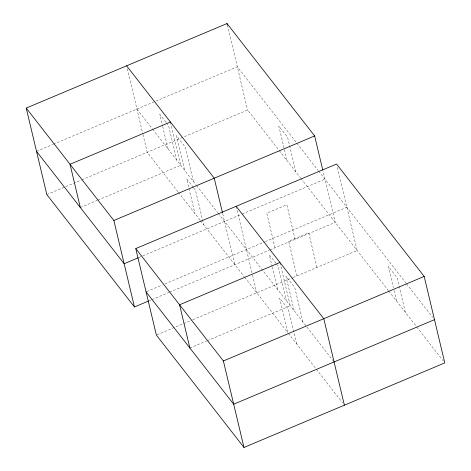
<?xml version="1.0" encoding="UTF-8"?>
<svg xmlns="http://www.w3.org/2000/svg" width="471" height="471" viewBox="0 0 471 471"><rect width="100%" height="100%" fill="white"/><g stroke="black" fill="none" stroke-linecap="round" stroke-linejoin="round"><path stroke-width="0.35" stroke-dasharray="2.35 1.77" d="M36.52 151.332L52.693 144.52M53.364 144.238L237.313 66.788L296.483 142.684M46.823 194.57L81.189 180.105M81.86 179.816L247.611 110.026L278.779 150.002M80.335 207.528L97.179 200.434M97.856 200.151L180.729 165.256L170.602 122.725M138.974 257.484L241.393 214.358M242.065 214.075L324.943 179.18M146.734 291.537L162.23 285.014M164.927 283.878L264.643 241.888M265.32 241.605L346.85 207.275M149.278 300.722L151.297 299.868M151.974 299.585L168.818 292.491M169.489 292.208L269.212 250.219M269.883 249.936L335.24 222.418L322.912 170.673M157.031 334.775L192.074 320.021M192.745 319.738L292.467 277.755M293.139 277.466L357.148 250.519L337.224 166.875M189.872 348.016L206.716 340.922M207.393 340.639L290.271 305.744L280.139 263.212M296.936 143.261L318.166 170.49M318.62 171.067L406.02 283.171M406.473 283.748L432.672 317.348M279.232 150.585L300.463 177.808M300.91 178.391L388.316 290.489M388.769 291.072L416.323 326.409M416.776 326.986L443.423 361.169M165.951 122.272L159.816 114.406L162.507 125.704M166.387 122.837L168.577 125.645L176.819 160.234M275.924 263.324L269.353 254.893L272.044 266.192M276.359 263.884L278.114 266.133L286.356 300.728M136.914 109.06L152.274 128.76M152.728 129.337L196.089 184.956M196.542 185.533L217.773 212.762M218.22 213.339L333.633 361.363M193.275 187.352L186.704 178.921L194.947 213.516M193.716 187.911L195.465 190.16L203.708 224.755M177.932 191.697L147.217 152.298L142.996 134.576M178.385 192.274L200.204 220.257M200.516 220.663L244.237 276.73M244.685 277.307L287.922 332.762M288.376 333.338L315.929 368.681M316.377 369.258L342.576 402.864M405.348 312.332L397.106 277.743L388.339 266.504L393.385 287.681M394.062 290.501L396.582 301.093M295.812 171.844L287.569 137.249L278.803 126.01L287.045 160.605M316.989 267.428L308.752 232.833L288.67 241.287L296.913 275.882M295.082 239.327L286.845 204.738L266.763 213.192L275.005 247.781M302.947 321.999L294.705 287.41L285.938 276.171L294.181 310.766M227.346 24.969L247.611 110.026M296.659 343.965L288.417 309.37L279.65 298.137L287.893 332.726M272.209 266.898L277.59 289.488M236.154 206.31L252.362 274.358M252.533 275.07L256.754 292.785M222.689 213.651L234.846 264.69M193.41 181.512L185.168 146.923L176.401 135.683L184.644 170.272M162.672 126.411L168.053 149.001M127.294 68.654L142.825 133.87"/><path stroke-width="0.71" d="M148.601 301.004L134.453 306.962L46.823 194.57L26.223 108.094L227.01 23.55L314.64 135.942L322.747 169.966M170.431 122.018L70.038 164.291L80.335 207.528M26.223 108.094L113.852 220.481L314.64 135.942M135.76 248.582L336.547 164.038L424.177 276.43L444.777 362.905L243.99 447.45L156.36 335.058L135.76 248.582L223.389 360.974L243.99 447.45M138.303 257.767L124.15 263.725L36.52 151.332M279.968 262.506L179.575 304.778L189.872 348.016M223.389 360.974L424.177 276.43M434.48 319.668L233.687 404.212L146.057 291.82M126.617 65.822L214.246 178.215L222.518 212.945M236.154 206.31L323.783 318.702L344.383 405.178M227.01 23.55L227.346 24.969M113.852 220.481L134.453 306.962"/></g></svg>
